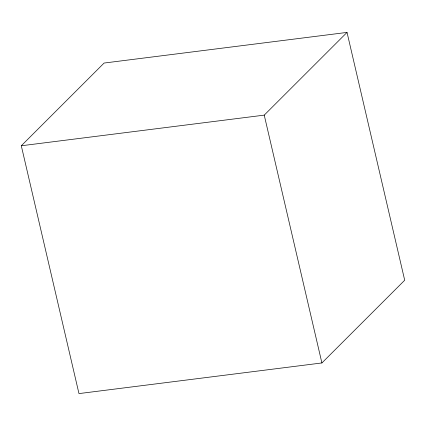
<?xml version="1.0" encoding="UTF-8"?>
<svg xmlns="http://www.w3.org/2000/svg" width="426" height="426" viewBox="0 0 426 426"><rect width="100%" height="100%" fill="white"/><g stroke="black" fill="none" stroke-linecap="round" stroke-linejoin="round"><path stroke-width="0.64" d="M21.3 145.767L104.098 63.048L347.03 32.408L404.7 280.233L321.902 362.952L78.97 393.592L21.3 145.767L264.232 115.132L347.03 32.408M264.232 115.132L321.902 362.952"/></g></svg>
